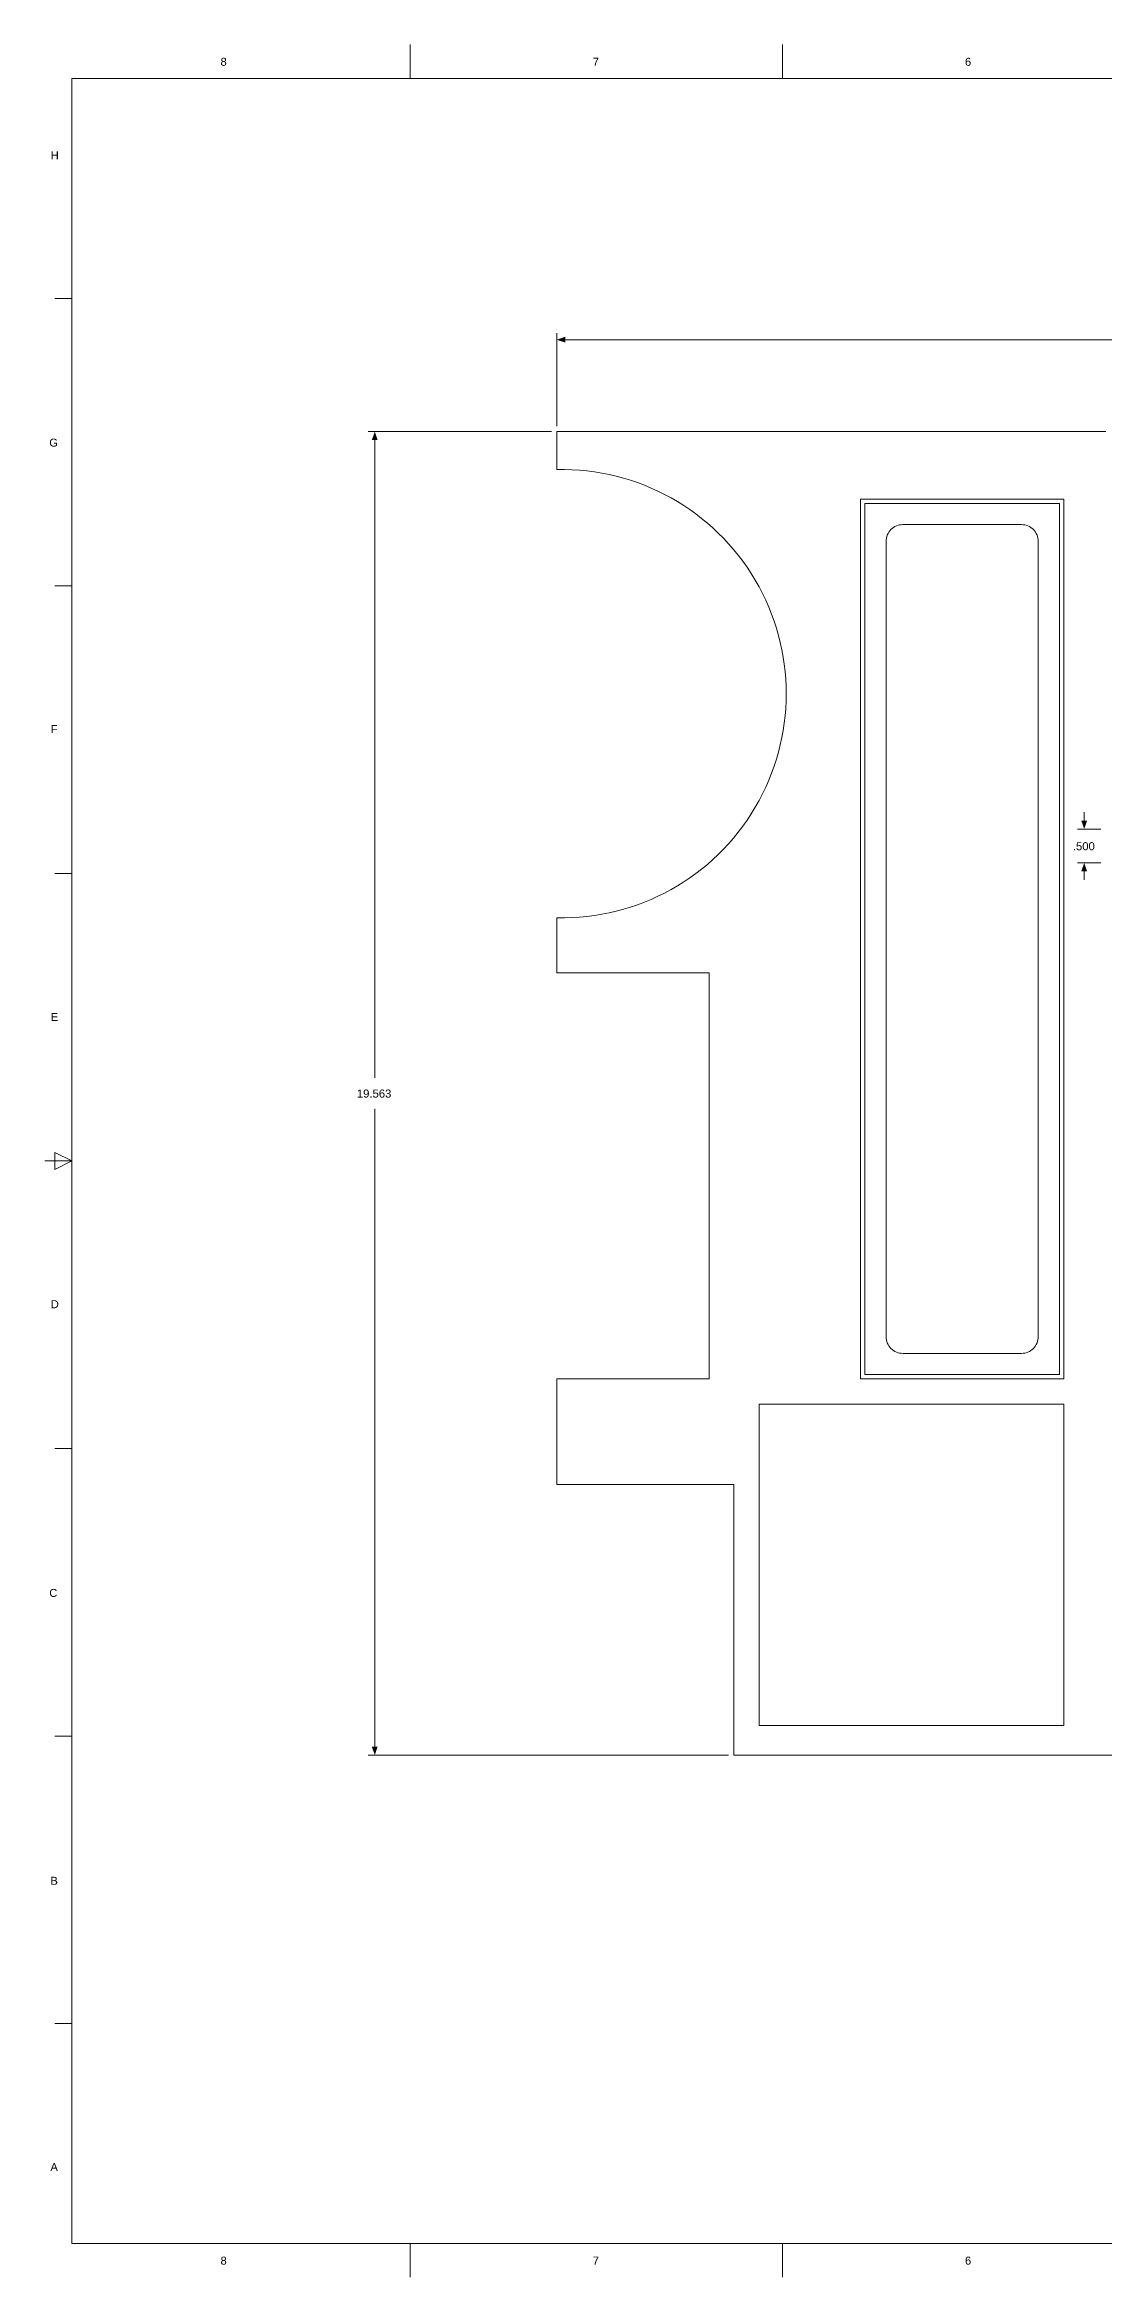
# Model space of a CAD drawing. Header units: millimetres. Extents: x -46.5 to 47.3, y 0.1 to 33.1.
# Drawn here: x -46.47 to -30.83, y 0.12 to 33.12 of the extents above; entities that cross this region are included whole.
import ezdxf

# ---------------------------------------------------------------- set-up
doc = ezdxf.new("R2010")
doc.units = ezdxf.units.MM
for name, color, linetype in [('PDF3_Geometry', 7, 'Continuous'), ('PDF3_Solid Fills', 5, 'Continuous'), ('PDF3_Text', 7, 'Continuous')]:
    doc.layers.add(name, color=color, linetype=linetype)
doc.styles.add('PDF Arial', font='arial.ttf')

msp = doc.modelspace()

# ---------------------------------------------------------------- linework, layer by layer
at = {"layer": 'PDF3_Geometry', "lineweight": 0}
for points in [[(-41.074, 33.118), (-41.074, 32.618)], [(-35.574, 33.118), (-35.574, 32.618)], [(-46.074, 29.368), (-46.324, 29.368)], [(-46.074, 25.118), (-46.324, 25.118)], [(-46.074, 20.868), (-46.324, 20.868)], [(-46.074, 16.618), (-46.324, 16.493), (-46.324, 16.743), (-46.074, 16.618), (-46.474, 16.618)], [(-46.324, 12.368), (-46.074, 12.368)], [(-46.324, 8.118), (-46.074, 8.118)], [(-46.324, 3.868), (-46.074, 3.868)], [(-41.074, 0.118), (-41.074, 0.618)], [(-35.574, 0.118), (-35.574, 0.618)]]:
    msp.add_lwpolyline(points, dxfattribs=at)
for points in [[(-46.074, 32.618), (-46.074, 0.618), (-3.074, 0.618), (-3.074, 32.618)], [(-31.418, 26.399), (-31.418, 17.43), (-31.418, 13.399), (-34.418, 13.399), (-34.418, 17.43), (-34.418, 26.399)], [(-34.355, 13.461), (-31.48, 13.461), (-31.48, 26.336), (-34.355, 26.336)], [(-31.418, 13.024), (-31.418, 11.524), (-31.418, 8.274), (-35.168, 8.274), (-35.918, 8.274), (-35.918, 11.524), (-35.918, 13.024), (-35.168, 13.024)]]:
    msp.add_lwpolyline(points, close=True, dxfattribs=at)
at = {"layer": 'PDF3_Geometry', "color": 5, "lineweight": 0}
for points in [[(-38.908, 28.855), (-38.908, 27.478)], [(-38.782, 28.757), (-24.963, 28.757)], [(-41.695, 27.399), (-38.986, 27.399)], [(-41.597, 27.273), (-41.597, 17.847)], [(-31.213, 21.524), (-30.871, 21.524)], [(-31.115, 21.65), (-31.115, 21.776)], [(-31.213, 21.024), (-30.871, 21.024)], [(-31.115, 20.898), (-31.115, 20.772)], [(-41.597, 7.962), (-41.597, 17.389)], [(-41.695, 7.836), (-36.371, 7.836)]]:
    msp.add_lwpolyline(points, dxfattribs=at)
at = {"layer": 'PDF3_Geometry', "lineweight": 0}
msp.add_lwpolyline([(-30.793, 27.399), (-31.105, 27.399), (-35.168, 27.399), (-38.908, 27.399), (-38.908, 26.837, -1.023393), (-38.908, 20.212), (-38.908, 19.399), (-36.658, 19.399), (-36.658, 17.43), (-36.658, 13.399), (-38.908, 13.399), (-38.908, 13.211), (-38.908, 11.836), (-36.293, 11.836), (-36.293, 11.524), (-36.293, 7.836), (-35.168, 7.836), (-31.105, 7.836), (-30.105, 7.836)], format="xyb", dxfattribs=at)
msp.add_lwpolyline([(-34.043, 25.774, -0.414222), (-33.793, 26.024), (-32.043, 26.024, -0.414222), (-31.793, 25.774), (-31.793, 14.024, -0.414222), (-32.043, 13.774), (-33.793, 13.774, -0.414222), (-34.043, 14.024)], format="xyb", close=True, dxfattribs=at)
at = {"layer": 'PDF3_Solid Fills', "transparency": 33554559}
for points in [[(-38.908, 28.757), (-38.782, 28.714), (-38.782, 28.8)], [(-41.597, 27.399), (-41.64, 27.273), (-41.554, 27.273)], [(-31.115, 21.524), (-31.072, 21.65), (-31.158, 21.65)], [(-31.115, 21.024), (-31.158, 20.898), (-31.072, 20.898)], [(-41.597, 7.836), (-41.554, 7.962), (-41.64, 7.962)]]:
    msp.add_solid(points, dxfattribs=at)

# ---------------------------------------------------------------- texts
at = {"layer": 'PDF3_Text', "char_height": 0.118, "attachment_point": 7, "style": 'PDF Arial'}
for s, insert in [('8', (-43.876, 32.804)), ('7', (-38.376, 32.806)), ('6', (-32.876, 32.804)), ('H', (-46.385, 31.422)), ('G', (-46.406, 27.175)), ('F', (-46.385, 22.943)), ('E', (-46.384, 18.687)), ('D', (-46.384, 14.442)), ('C', (-46.406, 10.173)), ('B', (-46.389, 5.92)), ('A', (-46.389, 1.69)), ('8', (-43.876, 0.304)), ('7', (-38.376, 0.306)), ('6', (-32.876, 0.304))]:
    msp.add_mtext(s, dxfattribs=dict(at, insert=insert))
at = {"layer": 'PDF3_Text', "color": 5, "char_height": 0.1193, "attachment_point": 7, "style": 'PDF Arial'}
for s, insert in [('.500', (-31.282, 21.209)), ('19.563', (-41.861, 17.553))]:
    msp.add_mtext(s, dxfattribs=dict(at, insert=insert))

doc.saveas('drawing.dxf')
